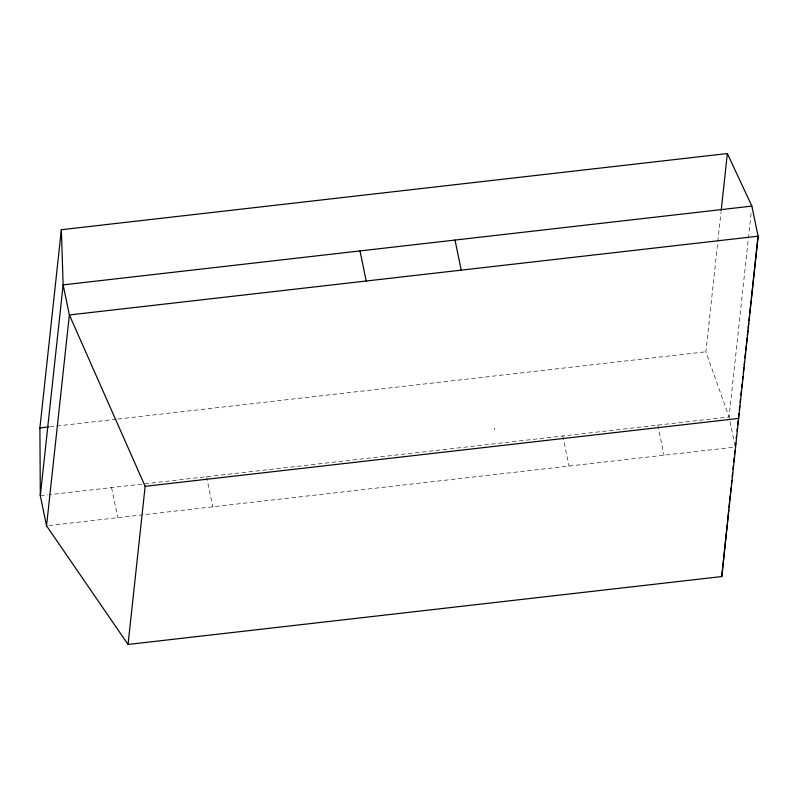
<?xml version="1.0" encoding="UTF-8"?>
<svg xmlns="http://www.w3.org/2000/svg" width="798" height="798" viewBox="0 0 798 798"><rect width="100%" height="100%" fill="white"/><g stroke="black" fill="none" stroke-linecap="round" stroke-linejoin="round"><path stroke-width="0.6" stroke-dasharray="3.99 2.99" d="M735.028 445.853L729.043 416.965L705.901 351.788L717.701 242.752M717.831 241.515L721.053 211.779M751.068 213.505L729.043 416.965L48.907 494.75M49.805 426.82L116.648 419.179M117.885 419.04L705.901 351.788M40.309 495.738L47.681 494.89M48.997 525.533L734.05 447.189M494.211 428.057L494.78 429.653M657.801 425.115L664.026 455.199M562.799 435.977L569.024 466.062M206.552 476.725L212.787 506.81M111.56 487.588L117.785 517.673"/><path stroke-width="1.2" d="M721.781 576.555L758.1 236.188L751.866 206.103L727.357 153.545L61.356 229.714L39.9 427.957L40.309 495.738L46.543 525.822L128.039 644.455L721.781 576.555L727.178 524.755M727.437 522.281L728.724 509.952M728.983 507.488L729.492 502.55M729.751 500.087L730.26 495.149M730.519 492.685L731.038 487.748M731.417 484.057L731.806 480.356M732.195 476.655L732.574 472.955M732.963 469.254L733.352 465.553M733.731 461.852L734.12 458.152M734.509 454.451L734.888 450.75M40.309 495.738L63.132 284.876L61.356 229.714M46.543 525.822L69.366 314.961L63.132 284.876L751.866 206.103M128.039 644.455L145.156 486.311L69.366 314.961L758.1 236.188L751.357 298.462M721.183 210.542L727.357 153.545M735.407 445.813L735.676 443.339M736.215 438.381L736.484 435.908M737.023 430.95L737.282 428.476M737.691 424.765L738.09 421.045M738.489 417.334L738.898 413.613M739.297 409.903L739.696 406.192M740.105 402.471L740.504 398.761M740.903 395.04L741.312 391.329M741.711 387.619L742.11 383.898M742.509 380.187L742.918 376.466M743.317 372.756L743.856 367.798M744.125 365.324L744.524 361.614M744.923 357.893L745.462 352.945M745.731 350.462L746.27 345.514M746.539 343.04L747.068 338.083M747.337 335.609L747.876 330.651M748.145 328.178L748.684 323.22M748.943 320.746L749.482 315.799M749.751 313.315L751.088 300.936M39.9 427.957L48.568 426.96M145.156 486.311L738.898 418.401M455 240.058L461.234 270.143M359.998 250.921L366.232 281.006"/></g></svg>
